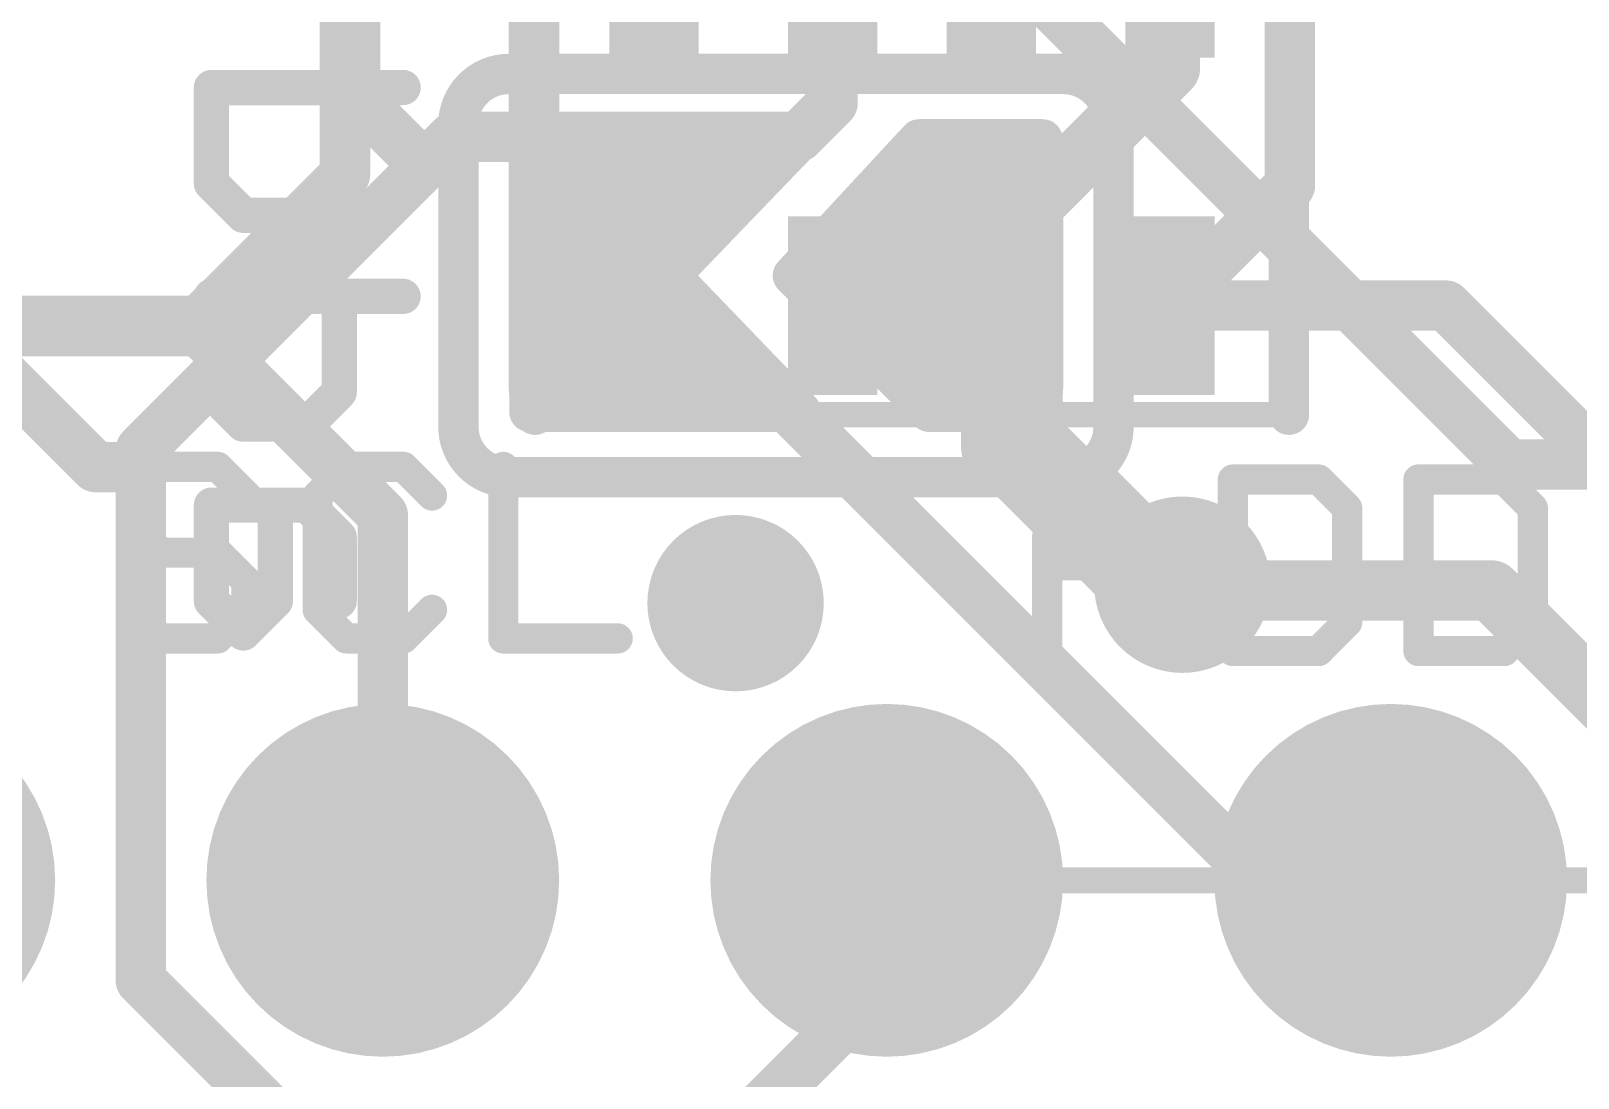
# Model space of a CAD drawing. Extents: x -0.1 to 34.1, y -8.2 to 18.
# Drawn here: x 8.39 to 16.18, y 1.54 to 6.82 of the extents above; entities that cross this region are included whole.
import ezdxf

# ---------------------------------------------------------------- set-up
doc = ezdxf.new("R2010")
doc.units = 0
for name, color, linetype in [('1', 12, 'CONTINUOUS'), ('16', 5, 'CONTINUOUS'), ('17', 110, 'CONTINUOUS'), ('18', 110, 'CONTINUOUS'), ('21', 40, 'CONTINUOUS'), ('22', 6, 'CONTINUOUS'), ('39', 12, 'CONTINUOUS'), ('47', 253, 'CONTINUOUS')]:
    doc.layers.add(name, color=color, linetype=linetype)

# ---------------------------------------------------------------- blocks, each defined once
blk = doc.blocks.new('ROUNDP')
at = {"const_width": 0.5}
blk.add_lwpolyline([(0, -0.25, 1), (0, 0.25, 1), (0, -0.25)], format="xyb", dxfattribs=at)
blk = doc.blocks.new('RECT')
blk.add_solid([(-0.5, -0.5), (0.5, -0.5), (-0.5, 0.5), (0.5, 0.5)])
blk = doc.blocks.new('RECT121920X243840R50')
at = {"const_width": 0.1905}
blk.add_lwpolyline([(0.2858, -0.5715), (0.2858, 0.5715, 0.4142), (0.1905, 0.6668), (-0.1905, 0.6668, 0.4142), (-0.2858, 0.5715), (-0.2858, -0.5715, 0.4142), (-0.1905, -0.6668), (0.1905, -0.6668, 0.4142)], format="xyb", close=True, dxfattribs=at)
blk.add_solid([(-0.2159, -0.5969), (0.2159, -0.5969), (-0.2159, 0.5969), (0.2159, 0.5969)])
blk = doc.blocks.new('ROUNDV')
at = {"const_width": 0.5}
blk.add_lwpolyline([(0, -0.25, 1), (0, 0.25, 1), (0, -0.25)], format="xyb", dxfattribs=at)

msp = doc.modelspace()

# ---------------------------------------------------------------- linework, layer by layer
at = {"layer": '1'}
for points, const_width in [([(10.0203, 10.6034), (10.0203, 6.4897)], 0.254), ([(14.732, 9.8425), (14.732, 6.0415)], 0.254), ([(12.427, 6.458), (12.427, 7.1365)], 0.254), ([(14.127, 6.634), (14.127, 7.1365)], 0.3048), ([(8.7122, 4.6228), (6.223, 7.112)], 0.254), ([(13.227, 5.734), (14.127, 6.634)], 0.3048), ([(10.0203, 6.4897), (10.3505, 6.1595)], 0.254), ([(12.2555, 6.2865), (12.427, 6.458)], 0.254), ([(10.3886, 6.1595), (10.5156, 6.2865)], 0.254), ([(10.5156, 6.2865), (12.2555, 6.2865)], 0.254), ([(8.9408, 4.7117), (10.3886, 6.1595)], 0.254), ([(10.3505, 6.1595), (10.3886, 6.1595)], 0.254), ([(14.732, 6.0415), (14.127, 5.4365)], 0.254), ([(13.227, 5.4365), (13.227, 5.734)], 0.3048), ([(13.227, 5.4365), (12.427, 5.4365)], 0.3048), ([(13.227, 4.718), (13.227, 5.4365)], 0.3048), ([(14.127, 5.4365), (15.5185, 5.4365)], 0.254), ([(17.78, 3.175), (15.5185, 5.4365)], 0.254), ([(8.9408, 4.6228), (8.9408, 4.7117)], 0.254), ([(13.227, 4.718), (13.9445, 4.0005)], 0.3048), ([(8.9408, 4.6228), (8.7122, 4.6228)], 0.254), ([(8.9408, 4.6228), (8.9408, 2.035)], 0.254), ([(13.9445, 4.0005), (14.351, 4.0005)], 0.3048), ([(14.1899, 4.0299), (14.3216, 4.0299)], 0.3048), ([(14.3216, 4.0299), (14.351, 4.0005)], 0.3048), ([(14.351, 4.0005), (15.748, 4.0005)], 0.3048), ([(15.748, 4.0005), (16.51, 3.2385)], 0.3048), ([(12.7, 2.032), (12.7, 2.54)], 0.254), ([(8.9408, 2.035), (9.7058, 1.27)], 0.254), ([(11.938, 1.27), (12.7, 2.032)], 0.254)]:
    msp.add_lwpolyline(points, dxfattribs=dict(at, const_width=const_width))
for points, const_width in [([(14.1809, 6.5801, 1), (14.0731, 6.6879)], 0.1524), ([(14.0508, 6.634, 1), (14.2032, 6.634)], 0.1524), ([(10.0652, 6.5346, 1), (9.9754, 6.4448)], 0.127), ([(9.9568, 6.4897, 1), (10.0838, 6.4897)], 0.127), ([(12.4719, 6.4131, 1), (12.3821, 6.5029)], 0.127), ([(12.3635, 6.458, 1), (12.4905, 6.458)], 0.127), ([(10.5156, 6.35, 1), (10.5156, 6.223)], 0.127), ([(10.5605, 6.2416, 1), (10.4707, 6.3314)], 0.127), ([(12.2106, 6.3314, 1), (12.3004, 6.2416)], 0.127), ([(12.2555, 6.223, 1), (12.2555, 6.35)], 0.127), ([(10.3505, 6.223, 1), (10.3505, 6.096)], 0.127), ([(10.3056, 6.1146, 1), (10.3954, 6.2044)], 0.127), ([(10.3437, 6.2044, 1), (10.4335, 6.1146)], 0.127), ([(10.4335, 6.1146, 1), (10.3437, 6.2044)], 0.127), ([(10.3886, 6.096, 1), (10.3886, 6.223)], 0.127), ([(14.7769, 5.9966, 1), (14.6871, 6.0864)], 0.127), ([(14.6685, 6.0415, 1), (14.7955, 6.0415)], 0.127), ([(13.3032, 5.734, 1), (13.1508, 5.734)], 0.1524), ([(13.1731, 5.7879, 1), (13.2809, 5.6801)], 0.1524), ([(12.427, 5.5127, 1), (12.427, 5.3603)], 0.1524), ([(13.3032, 5.4365, 1), (13.1508, 5.4365)], 0.1524), ([(13.227, 5.3603, 1), (13.227, 5.5127)], 0.1524), ([(14.127, 5.5, 1), (14.127, 5.373)], 0.127), ([(14.0821, 5.4814, 1), (14.1719, 5.3916)], 0.127), ([(15.5634, 5.4814, 1), (15.4736, 5.3916)], 0.127), ([(15.5185, 5.373, 1), (15.5185, 5.5)], 0.127), ([(13.1508, 5.4365, 1), (13.3032, 5.4365)], 0.1524), ([(9.0043, 4.7117, 1), (8.8773, 4.7117)], 0.127), ([(13.2809, 4.7719, 1), (13.1731, 4.6641)], 0.1524), ([(8.8959, 4.7566, 1), (8.9857, 4.6668)], 0.127), ([(13.1508, 4.718, 1), (13.3032, 4.718)], 0.1524), ([(8.7122, 4.6863, 1), (8.7122, 4.5593)], 0.127), ([(8.6673, 4.5779, 1), (8.7571, 4.6677)], 0.127), ([(9.0043, 4.6228, 1), (8.8773, 4.6228)], 0.127), ([(8.8773, 4.6228, 1), (9.0043, 4.6228)], 0.127), ([(8.9408, 4.5593, 1), (8.9408, 4.6863)], 0.127), ([(13.9445, 4.0767, 1), (13.9445, 3.9243)], 0.1524), ([(14.1899, 4.1061, 1), (14.1899, 3.9537)], 0.1524), ([(14.3755, 4.0838, 1), (14.2677, 3.976)], 0.1524), ([(14.351, 4.0767, 1), (14.351, 3.9243)], 0.1524), ([(14.3216, 3.9537, 1), (14.3216, 4.1061)], 0.1524), ([(14.351, 3.9243, 1), (14.351, 4.0767)], 0.1524), ([(15.8019, 4.0544, 1), (15.6941, 3.9466)], 0.1524), ([(15.748, 3.9243, 1), (15.748, 4.0767)], 0.1524), ([(13.8906, 3.9466, 1), (13.9984, 4.0544)], 0.1524), ([(14.2971, 3.9466, 1), (14.4049, 4.0544)], 0.1524), ([(12.7635, 2.54, 1), (12.6365, 2.54)], 0.127), ([(8.9857, 2.0799, 1), (8.8959, 1.9901)], 0.127), ([(12.7449, 1.9871, 1), (12.6551, 2.0769)], 0.127), ([(8.8773, 2.035, 1), (9.0043, 2.035)], 0.127), ([(12.6365, 2.032, 1), (12.7635, 2.032)], 0.127)]:
    msp.add_lwpolyline(points, format="xyb", dxfattribs=dict(at, const_width=const_width))
at = {"layer": '16'}
for points, const_width in [([(9.9695, 8.3185), (9.9695, 6.096)], 0.254), ([(12.2047, 8.2677), (15.8369, 4.6355)], 0.254), ([(10.922, 8.1707), (10.922, 6.2022)], 0.254), ([(11.1021, 6.0221), (10.922, 6.2022)], 0.254), ([(10.899, 4.9014), (10.899, 6.2746)], 0.2032), ([(10.899, 6.2746), (12.269, 6.2746)], 0.2032), ([(12.269, 6.2746), (11.6078, 5.588)], 0.2032), ([(12.8635, 6.2746), (12.2269, 5.588)], 0.2032), ([(13.485, 6.2746), (12.8635, 6.2746)], 0.2032), ([(13.485, 4.9014), (13.485, 6.2746)], 0.2032), ([(9.9695, 6.096), (9.2075, 5.334)], 0.254), ([(10.899, 6.096), (12.097, 6.096)], 0.2032), ([(11.176, 5.9482), (11.1021, 6.0221)], 0.3048), ([(12.6979, 6.096), (13.485, 6.096)], 0.2032), ([(14.5842, 2.54), (11.1021, 6.0221)], 0.254), ([(11.176, 5.588), (11.176, 5.9482)], 0.3048), ([(10.899, 5.8928), (11.9013, 5.8928)], 0.2032), ([(12.5095, 5.8928), (13.485, 5.8928)], 0.2032), ([(10.899, 5.6896), (11.7056, 5.6896)], 0.2032), ([(12.3211, 5.6896), (13.485, 5.6896)], 0.2032), ([(13.208, 5.588), (13.208, 5.0118)], 0.3048), ([(11.6078, 5.588), (12.269, 4.9014)], 0.2032), ([(12.2269, 5.588), (12.9135, 4.9014)], 0.2032), ([(10.899, 5.4864), (11.7056, 5.4864)], 0.2032), ([(12.3285, 5.4864), (13.485, 5.4864)], 0.2032), ([(6.477, 5.334), (9.2075, 5.334)], 0.3048), ([(10.16, 4.3815), (9.2075, 5.334)], 0.254), ([(10.899, 5.2832), (11.9013, 5.2832)], 0.2032), ([(12.5317, 5.2832), (13.485, 5.2832)], 0.2032), ([(10.899, 5.08), (12.097, 5.08)], 0.2032), ([(12.7349, 5.08), (13.485, 5.08)], 0.2032), ([(13.208, 5.0118), (14.1899, 4.0299)], 0.3048), ([(12.269, 4.9014), (10.899, 4.9014)], 0.2032), ([(12.9135, 4.9014), (13.485, 4.9014)], 0.2032), ([(15.8369, 4.6355), (18.7325, 4.6355)], 0.254), ([(10.16, 2.54), (10.16, 4.3815)], 0.254), ([(15.24, 2.54), (14.5842, 2.54)], 0.254)]:
    msp.add_lwpolyline(points, dxfattribs=dict(at, const_width=const_width))
for points, const_width in [([(10.9669, 6.2471, 1), (10.8771, 6.1573)], 0.127), ([(10.9498, 6.2746, 1), (10.8482, 6.2746)], 0.1016), ([(10.899, 6.3254, 1), (10.899, 6.2238)], 0.1016), ([(12.3056, 6.2394, 1), (12.2324, 6.3098)], 0.1016), ([(12.269, 6.2238, 1), (12.269, 6.3254)], 0.1016), ([(12.8635, 6.3254, 1), (12.8635, 6.2238)], 0.1016), ([(12.9008, 6.2401, 1), (12.8262, 6.3091)], 0.1016), ([(13.5358, 6.2746, 1), (13.4342, 6.2746)], 0.1016), ([(13.485, 6.2238, 1), (13.485, 6.3254)], 0.1016), ([(10.8585, 6.2022, 1), (10.9855, 6.2022)], 0.127), ([(10.0144, 6.0511, 1), (9.9246, 6.1409)], 0.127), ([(10.899, 6.1468, 1), (10.899, 6.0452)], 0.1016), ([(11.156, 6.076, 1), (11.0482, 5.9682)], 0.1524), ([(12.097, 6.0452, 1), (12.097, 6.1468)], 0.1016), ([(12.6979, 6.1468, 1), (12.6979, 6.0452)], 0.1016), ([(13.485, 6.0452, 1), (13.485, 6.1468)], 0.1016), ([(9.906, 6.096, 1), (10.033, 6.096)], 0.127), ([(11.147, 6.067, 1), (11.0572, 5.9772)], 0.127), ([(11.0572, 5.9772, 1), (11.147, 6.067)], 0.127), ([(11.2522, 5.9482, 1), (11.0998, 5.9482)], 0.1524), ([(11.1221, 5.8943, 1), (11.2299, 6.0021)], 0.1524), ([(10.899, 5.9436, 1), (10.899, 5.842)], 0.1016), ([(11.9013, 5.842, 1), (11.9013, 5.9436)], 0.1016), ([(12.5095, 5.9436, 1), (12.5095, 5.842)], 0.1016), ([(13.485, 5.842, 1), (13.485, 5.9436)], 0.1016), ([(10.899, 5.7404, 1), (10.899, 5.6388)], 0.1016), ([(11.7056, 5.6388, 1), (11.7056, 5.7404)], 0.1016), ([(12.3211, 5.7404, 1), (12.3211, 5.6388)], 0.1016), ([(13.485, 5.6388, 1), (13.485, 5.7404)], 0.1016), ([(13.2842, 5.588, 1), (13.1318, 5.588)], 0.1524), ([(11.0998, 5.588, 1), (11.2522, 5.588)], 0.1524), ([(11.6444, 5.6232, 1), (11.5712, 5.5528)], 0.1016), ([(11.5712, 5.6232, 1), (11.6444, 5.5528)], 0.1016), ([(12.2628, 5.6239, 1), (12.191, 5.5521)], 0.1016), ([(12.1896, 5.6225, 1), (12.2642, 5.5535)], 0.1016), ([(10.899, 5.5372, 1), (10.899, 5.4356)], 0.1016), ([(11.7056, 5.4356, 1), (11.7056, 5.5372)], 0.1016), ([(12.3285, 5.5372, 1), (12.3285, 5.4356)], 0.1016), ([(13.485, 5.4356, 1), (13.485, 5.5372)], 0.1016), ([(9.2524, 5.3789, 1), (9.1626, 5.2891)], 0.127), ([(9.2075, 5.2578, 1), (9.2075, 5.4102)], 0.1524), ([(9.1626, 5.3789, 1), (9.2524, 5.2891)], 0.127), ([(10.899, 5.334, 1), (10.899, 5.2324)], 0.1016), ([(11.9013, 5.2324, 1), (11.9013, 5.334)], 0.1016), ([(12.5317, 5.334, 1), (12.5317, 5.2324)], 0.1016), ([(13.485, 5.2324, 1), (13.485, 5.334)], 0.1016), ([(10.899, 5.1308, 1), (10.899, 5.0292)], 0.1016), ([(12.097, 5.0292, 1), (12.097, 5.1308)], 0.1016), ([(12.7349, 5.1308, 1), (12.7349, 5.0292)], 0.1016), ([(13.2619, 5.0657, 1), (13.1541, 4.9579)], 0.1524), ([(13.485, 5.0292, 1), (13.485, 5.1308)], 0.1016), ([(13.1318, 5.0118, 1), (13.2842, 5.0118)], 0.1524), ([(10.899, 4.9522, 1), (10.899, 4.8506)], 0.1016), ([(12.269, 4.8506, 1), (12.269, 4.9522)], 0.1016), ([(12.9135, 4.9522, 1), (12.9135, 4.8506)], 0.1016), ([(13.485, 4.8506, 1), (13.485, 4.9522)], 0.1016), ([(10.8482, 4.9014, 1), (10.9498, 4.9014)], 0.1016), ([(12.2324, 4.8662, 1), (12.3056, 4.9366)], 0.1016), ([(12.8776, 4.8655, 1), (12.9494, 4.9373)], 0.1016), ([(13.4342, 4.9014, 1), (13.5358, 4.9014)], 0.1016), ([(15.8369, 4.699, 1), (15.8369, 4.572)], 0.127), ([(15.792, 4.5906, 1), (15.8818, 4.6804)], 0.127), ([(10.2235, 4.3815, 1), (10.0965, 4.3815)], 0.127), ([(10.1151, 4.3366, 1), (10.2049, 4.4264)], 0.127), ([(14.136, 3.976, 1), (14.2438, 4.0838)], 0.1524), ([(14.5842, 2.6035, 1), (14.5842, 2.4765)], 0.127), ([(15.24, 2.4765, 1), (15.24, 2.6035)], 0.127), ([(10.0965, 2.54, 1), (10.2235, 2.54)], 0.127), ([(14.5393, 2.4951, 1), (14.6291, 2.5849)], 0.127)]:
    msp.add_lwpolyline(points, format="xyb", dxfattribs=dict(at, const_width=const_width))
at = {"layer": '21'}
for points, const_width in [([(10.927, 4.8865), (10.927, 7.6865)], 0.2032), ([(14.727, 7.6865), (14.727, 4.8865)], 0.2032), ([(9.0405, 4.6235), (8.8964, 4.4795)], 0.1524), ([(9.3286, 4.6235), (9.0405, 4.6235)], 0.1524), ([(9.4726, 4.4795), (9.3286, 4.6235)], 0.1524), ([(9.976, 4.6235), (9.8319, 4.4795)], 0.1524), ([(10.2641, 4.6235), (9.976, 4.6235)], 0.1524), ([(10.4082, 4.4795), (10.2641, 4.6235)], 0.1524), ([(10.7675, 4.6235), (10.7675, 3.7592)], 0.1524), ([(13.5087, 4.2719), (13.7968, 4.56)], 0.1524), ([(13.7968, 4.56), (14.0849, 4.2719)], 0.1524), ([(14.4442, 4.56), (14.4442, 3.6957)], 0.1524), ([(14.8764, 4.56), (14.4442, 4.56)], 0.1524), ([(15.0204, 4.416), (14.8764, 4.56)], 0.1524), ([(15.3797, 4.56), (15.3797, 3.6957)], 0.1524), ([(15.8119, 4.56), (15.3797, 4.56)], 0.1524), ([(15.9559, 4.416), (15.8119, 4.56)], 0.1524), ([(8.8964, 4.4795), (8.8964, 4.3354)], 0.1524), ([(9.8319, 4.4795), (9.8319, 3.9033)], 0.1524), ([(15.0204, 3.8398), (15.0204, 4.416)], 0.1524), ([(15.9559, 3.8398), (15.9559, 4.416)], 0.1524), ([(8.8964, 4.3354), (9.0405, 4.1914)], 0.1524), ([(13.5087, 3.6957), (13.5087, 4.2719)], 0.1524), ([(14.0849, 4.2719), (14.0849, 3.6957)], 0.1524), ([(9.0405, 4.1914), (9.3286, 4.1914)], 0.1524), ([(9.3286, 4.1914), (9.4726, 4.0473)], 0.1524), ([(13.5087, 4.1279), (14.0849, 4.1279)], 0.1524), ([(9.4726, 4.0473), (9.4726, 3.9033)], 0.1524), ([(9.0405, 3.7592), (8.8964, 3.9033)], 0.1524), ([(9.4726, 3.9033), (9.3286, 3.7592)], 0.1524), ([(9.8319, 3.9033), (9.976, 3.7592)], 0.1524), ([(10.2641, 3.7592), (10.4082, 3.9033)], 0.1524), ([(14.8764, 3.6957), (15.0204, 3.8398)], 0.1524), ([(15.8119, 3.6957), (15.9559, 3.8398)], 0.1524), ([(9.3286, 3.7592), (9.0405, 3.7592)], 0.1524), ([(9.976, 3.7592), (10.2641, 3.7592)], 0.1524), ([(10.7675, 3.7592), (11.3437, 3.7592)], 0.1524), ([(14.4442, 3.6957), (14.8764, 3.6957)], 0.1524), ([(15.3797, 3.6957), (15.8119, 3.6957)], 0.1524)]:
    msp.add_lwpolyline(points, dxfattribs=dict(at, const_width=const_width))
for points, const_width in [([(10.8762, 4.8865, 1), (10.9778, 4.8865)], 0.1016), ([(14.6762, 4.8865, 1), (14.7778, 4.8865)], 0.1016), ([(9.0405, 4.6616, 1), (9.0405, 4.5854)], 0.0762), ([(9.0674, 4.5966, 1), (9.0135, 4.6505)], 0.0762), ([(9.3555, 4.6505, 1), (9.3016, 4.5966)], 0.0762), ([(9.3286, 4.5854, 1), (9.3286, 4.6616)], 0.0762), ([(9.976, 4.6616, 1), (9.976, 4.5854)], 0.0762), ([(10.0029, 4.5966, 1), (9.9491, 4.6505)], 0.0762), ([(10.2911, 4.6505, 1), (10.2372, 4.5966)], 0.0762), ([(10.2641, 4.5854, 1), (10.2641, 4.6616)], 0.0762), ([(10.8056, 4.6235, 1), (10.7294, 4.6235)], 0.0762), ([(13.8237, 4.587, 1), (13.7698, 4.5331)], 0.0762), ([(13.8237, 4.5331, 1), (13.7698, 4.587)], 0.0762), ([(14.4823, 4.56, 1), (14.4061, 4.56)], 0.0762), ([(14.4442, 4.5981, 1), (14.4442, 4.5219)], 0.0762), ([(14.9033, 4.587, 1), (14.8494, 4.5331)], 0.0762), ([(14.8764, 4.5219, 1), (14.8764, 4.5981)], 0.0762), ([(15.4178, 4.56, 1), (15.3416, 4.56)], 0.0762), ([(15.3797, 4.5981, 1), (15.3797, 4.5219)], 0.0762), ([(15.8388, 4.587, 1), (15.7849, 4.5331)], 0.0762), ([(15.8119, 4.5219, 1), (15.8119, 4.5981)], 0.0762), ([(8.9345, 4.4795, 1), (8.8583, 4.4795)], 0.0762), ([(8.8695, 4.5064, 1), (8.9234, 4.4525)], 0.0762), ([(9.4457, 4.4525, 1), (9.4996, 4.5064)], 0.0762), ([(9.87, 4.4795, 1), (9.7938, 4.4795)], 0.0762), ([(9.805, 4.5064, 1), (9.8589, 4.4525)], 0.0762), ([(10.3812, 4.4525, 1), (10.4351, 4.5064)], 0.0762), ([(15.0585, 4.416, 1), (14.9823, 4.416)], 0.0762), ([(14.9935, 4.389, 1), (15.0473, 4.4429)], 0.0762), ([(15.994, 4.416, 1), (15.9178, 4.416)], 0.0762), ([(15.929, 4.389, 1), (15.9829, 4.4429)], 0.0762), ([(8.9234, 4.3624, 1), (8.8695, 4.3085)], 0.0762), ([(8.8583, 4.3354, 1), (8.9345, 4.3354)], 0.0762), ([(13.4817, 4.2989, 1), (13.5356, 4.245)], 0.0762), ([(13.5468, 4.2719, 1), (13.4706, 4.2719)], 0.0762), ([(14.123, 4.2719, 1), (14.0468, 4.2719)], 0.0762), ([(14.0579, 4.245, 1), (14.1118, 4.2989)], 0.0762), ([(9.0405, 4.2295, 1), (9.0405, 4.1533)], 0.0762), ([(9.0135, 4.1644, 1), (9.0674, 4.2183)], 0.0762), ([(9.3555, 4.2183, 1), (9.3016, 4.1644)], 0.0762), ([(9.3286, 4.1533, 1), (9.3286, 4.2295)], 0.0762), ([(13.5087, 4.166, 1), (13.5087, 4.0898)], 0.0762), ([(14.0849, 4.0898, 1), (14.0849, 4.166)], 0.0762), ([(9.5107, 4.0473, 1), (9.4345, 4.0473)], 0.0762), ([(9.4457, 4.0204, 1), (9.4996, 4.0743)], 0.0762), ([(8.9234, 3.9302, 1), (8.8695, 3.8763)], 0.0762), ([(9.4996, 3.8763, 1), (9.4457, 3.9302)], 0.0762), ([(9.8589, 3.9302, 1), (9.805, 3.8763)], 0.0762), ([(10.4351, 3.8763, 1), (10.3812, 3.9302)], 0.0762), ([(9.4345, 3.9033, 1), (9.5107, 3.9033)], 0.0762), ([(9.7938, 3.9033, 1), (9.87, 3.9033)], 0.0762), ([(15.0473, 3.8128, 1), (14.9935, 3.8667)], 0.0762), ([(15.9829, 3.8128, 1), (15.929, 3.8667)], 0.0762), ([(9.0405, 3.7973, 1), (9.0405, 3.7211)], 0.0762), ([(9.0135, 3.7323, 1), (9.0674, 3.7861)], 0.0762), ([(9.3016, 3.7861, 1), (9.3555, 3.7323)], 0.0762), ([(9.3286, 3.7211, 1), (9.3286, 3.7973)], 0.0762), ([(9.976, 3.7973, 1), (9.976, 3.7211)], 0.0762), ([(9.9491, 3.7323, 1), (10.0029, 3.7861)], 0.0762), ([(10.2372, 3.7861, 1), (10.2911, 3.7323)], 0.0762), ([(10.2641, 3.7211, 1), (10.2641, 3.7973)], 0.0762), ([(10.7675, 3.7973, 1), (10.7675, 3.7211)], 0.0762), ([(11.3437, 3.7211, 1), (11.3437, 3.7973)], 0.0762), ([(14.9823, 3.8398, 1), (15.0585, 3.8398)], 0.0762), ([(15.9178, 3.8398, 1), (15.994, 3.8398)], 0.0762), ([(10.7294, 3.7592, 1), (10.8056, 3.7592)], 0.0762), ([(14.4442, 3.7338, 1), (14.4442, 3.6576)], 0.0762), ([(14.8494, 3.7226, 1), (14.9033, 3.6688)], 0.0762), ([(14.8764, 3.6576, 1), (14.8764, 3.7338)], 0.0762), ([(15.3797, 3.7338, 1), (15.3797, 3.6576)], 0.0762), ([(15.7849, 3.7226, 1), (15.8388, 3.6688)], 0.0762), ([(15.8119, 3.6576, 1), (15.8119, 3.7338)], 0.0762), ([(13.4706, 3.6957, 1), (13.5468, 3.6957)], 0.0762), ([(14.0468, 3.6957, 1), (14.123, 3.6957)], 0.0762), ([(14.4061, 3.6957, 1), (14.4823, 3.6957)], 0.0762), ([(15.3416, 3.6957, 1), (15.4178, 3.6957)], 0.0762)]:
    msp.add_lwpolyline(points, format="xyb", dxfattribs=dict(at, const_width=const_width))
at = {"layer": '22'}
for points, const_width in [([(10.795, 6.604, 0.4142), (10.541, 6.35)], 0.2032), ([(10.795, 6.6548, 1), (10.795, 6.5532)], 0.1016), ([(10.795, 6.5532, 1), (10.795, 6.6548)], 0.1016), ([(13.843, 6.35, 0.4142), (13.589, 6.604)], 0.2032), ([(13.589, 6.6548, 1), (13.589, 6.5532)], 0.1016), ([(13.589, 6.5532, 1), (13.589, 6.6548)], 0.1016), ([(9.2964, 6.5801, 1), (9.2964, 6.4912)], 0.0889), ([(9.3408, 6.5356, 1), (9.252, 6.5356)], 0.0889), ([(9.9849, 6.5356, 1), (9.896, 6.5356)], 0.0889), ([(10.2624, 6.4912, 1), (10.2624, 6.5801)], 0.0889), ([(10.5918, 6.35, 1), (10.4902, 6.35)], 0.1016), ([(10.4902, 6.35, 1), (10.5918, 6.35)], 0.1016), ([(13.8938, 6.35, 1), (13.7922, 6.35)], 0.1016), ([(13.7922, 6.35, 1), (13.8938, 6.35)], 0.1016), ([(9.3278, 6.084, 1), (9.265, 6.0212)], 0.0889), ([(9.252, 6.0526, 1), (9.3408, 6.0526)], 0.0889), ([(9.896, 6.0526, 1), (9.9849, 6.0526)], 0.0889), ([(9.9718, 6.0212, 1), (9.909, 6.084)], 0.0889), ([(9.4574, 5.9361, 1), (9.4574, 5.8472)], 0.0889), ([(9.426, 5.8602, 1), (9.4888, 5.923)], 0.0889), ([(9.748, 5.923, 1), (9.8108, 5.8602)], 0.0889), ([(9.7794, 5.8472, 1), (9.7794, 5.9361)], 0.0889), ([(9.2964, 5.5276, 1), (9.2964, 5.4387)], 0.0889), ([(9.3408, 5.4832, 1), (9.252, 5.4832)], 0.0889), ([(9.9849, 5.4832, 1), (9.896, 5.4832)], 0.0889), ([(10.2624, 5.4387, 1), (10.2624, 5.5276)], 0.0889), ([(9.3278, 5.0316, 1), (9.265, 4.9687)], 0.0889), ([(9.9718, 4.9687, 1), (9.909, 5.0316)], 0.0889), ([(9.252, 5.0002, 1), (9.3408, 5.0002)], 0.0889), ([(9.896, 5.0002, 1), (9.9849, 5.0002)], 0.0889), ([(9.4574, 4.8836, 1), (9.4574, 4.7947)], 0.0889), ([(9.426, 4.8077, 1), (9.4888, 4.8706)], 0.0889), ([(9.748, 4.8706, 1), (9.8108, 4.8077)], 0.0889), ([(9.7794, 4.7947, 1), (9.7794, 4.8836)], 0.0889), ([(10.541, 4.826, 0.4142), (10.795, 4.572)], 0.2032), ([(10.5918, 4.826, 1), (10.4902, 4.826)], 0.1016), ([(13.589, 4.572, 0.4142), (13.843, 4.826)], 0.2032), ([(13.8938, 4.826, 1), (13.7922, 4.826)], 0.1016), ([(10.4902, 4.826, 1), (10.5918, 4.826)], 0.1016), ([(13.7922, 4.826, 1), (13.8938, 4.826)], 0.1016), ([(10.795, 4.6228, 1), (10.795, 4.5212)], 0.1016), ([(10.795, 4.5212, 1), (10.795, 4.6228)], 0.1016), ([(13.589, 4.6228, 1), (13.589, 4.5212)], 0.1016), ([(13.589, 4.5212, 1), (13.589, 4.6228)], 0.1016), ([(9.2964, 4.4752, 1), (9.2964, 4.3863)], 0.0889), ([(9.3408, 4.4307, 1), (9.252, 4.4307)], 0.0889), ([(9.6629, 4.4307, 1), (9.574, 4.4307)], 0.0889), ([(9.8108, 4.4621, 1), (9.748, 4.3993)], 0.0889), ([(9.7794, 4.3863, 1), (9.7794, 4.4752)], 0.0889), ([(9.9849, 4.2697, 1), (9.896, 4.2697)], 0.0889), ([(9.909, 4.2383, 1), (9.9718, 4.3011)], 0.0889), ([(9.3278, 3.9791, 1), (9.265, 3.9163)], 0.0889), ([(9.252, 3.9477, 1), (9.3408, 3.9477)], 0.0889), ([(9.574, 3.9477, 1), (9.6629, 3.9477)], 0.0889), ([(9.6498, 3.9163, 1), (9.587, 3.9791)], 0.0889), ([(9.896, 3.9477, 1), (9.9849, 3.9477)], 0.0889), ([(9.426, 3.8181, 1), (9.4888, 3.7553)], 0.0889), ([(9.426, 3.7553, 1), (9.4888, 3.8181)], 0.0889)]:
    msp.add_lwpolyline(points, format="xyb", dxfattribs=dict(at, const_width=const_width))
for points, const_width in [([(13.589, 6.604), (10.795, 6.604)], 0.2032), ([(10.2624, 6.5356), (9.2964, 6.5356)], 0.1778), ([(9.2964, 6.5356), (9.2964, 6.0526)], 0.1778), ([(9.9404, 6.0526), (9.9404, 6.5356)], 0.1778), ([(10.541, 4.826), (10.541, 6.35)], 0.2032), ([(13.843, 4.826), (13.843, 6.35)], 0.2032), ([(9.2964, 6.0526), (9.4574, 5.8916)], 0.1778), ([(9.7794, 5.8916), (9.9404, 6.0526)], 0.1778), ([(9.4574, 5.8916), (9.7794, 5.8916)], 0.1778), ([(10.2624, 5.4832), (9.2964, 5.4832)], 0.1778), ([(9.2964, 5.4832), (9.2964, 5.0002)], 0.1778), ([(9.9404, 5.0002), (9.9404, 5.4832)], 0.1778), ([(9.2964, 5.0002), (9.4574, 4.8391)], 0.1778), ([(9.7794, 4.8391), (9.9404, 5.0002)], 0.1778), ([(9.4574, 4.8391), (9.7794, 4.8391)], 0.1778), ([(10.795, 4.572), (13.589, 4.572)], 0.2032), ([(9.7794, 4.4307), (9.2964, 4.4307)], 0.1778), ([(9.2964, 4.4307), (9.2964, 3.9477)], 0.1778), ([(9.6184, 3.9477), (9.6184, 4.4307)], 0.1778), ([(9.9404, 4.2697), (9.7794, 4.4307)], 0.1778), ([(9.9404, 3.9477), (9.9404, 4.2697)], 0.1778), ([(9.2964, 3.9477), (9.4574, 3.7867)], 0.1778), ([(9.4574, 3.7867), (9.6184, 3.9477)], 0.1778)]:
    msp.add_lwpolyline(points, dxfattribs=dict(at, const_width=const_width))
at = {"layer": '39', "const_width": 0.127}
for points in [[(10.927, 4.8865), (10.927, 7.6865)], [(14.727, 7.6865), (14.727, 4.8865)], [(10.927, 4.8865), (14.727, 4.8865)]]:
    msp.add_lwpolyline(points, dxfattribs=at)
at = {"layer": '39', "const_width": 0.0635}
for points in [[(10.927, 4.9182, 1), (10.927, 4.8548)], [(10.8953, 4.8865, 1), (10.9588, 4.8865)], [(14.6952, 4.8865, 1), (14.7588, 4.8865)], [(14.727, 4.8548, 1), (14.727, 4.9182)]]:
    msp.add_lwpolyline(points, format="xyb", dxfattribs=at)
at = {"layer": '47', "const_width": 0.13}
msp.add_lwpolyline([(12.7, 2.54), (31.287, 2.54)], dxfattribs=at)
at = {"layer": '47', "const_width": 0.065}
msp.add_lwpolyline([(12.7, 2.5725, 1), (12.7, 2.5075)], format="xyb", dxfattribs=at)

# ---------------------------------------------------------------- block references
at = {"layer": '1', "xscale": 0.45, "yscale": 0.9}
for p in [(11.527, 7.1365), (12.427, 7.1365), (13.227, 7.1365), (14.127, 7.1365), (11.527, 5.4365), (12.427, 5.4365), (13.227, 5.4365), (14.127, 5.4365)]:
    msp.add_blockref('RECT', p, dxfattribs=at)
at = {"layer": '16', "rotation": 180}
for p in [(11.176, 5.588), (13.208, 5.588)]:
    msp.add_blockref('RECT121920X243840R50', p, dxfattribs=at)
at = {"layer": '17', "xscale": 1.778, "yscale": 1.778, "rotation": 90}
for p in [(7.62, 2.54), (7.62, 2.54), (10.16, 2.54), (10.16, 2.54), (12.7, 2.54), (12.7, 2.54), (15.24, 2.54), (15.24, 2.54)]:
    msp.add_blockref('ROUNDP', p, dxfattribs=at)
at = {"layer": '18', "xscale": 0.889, "yscale": 0.889}
for p in [(14.1899, 4.0299), (14.1899, 4.0299), (11.938, 3.937), (11.938, 3.937)]:
    msp.add_blockref('ROUNDV', p, dxfattribs=at)

doc.saveas('drawing.dxf')
